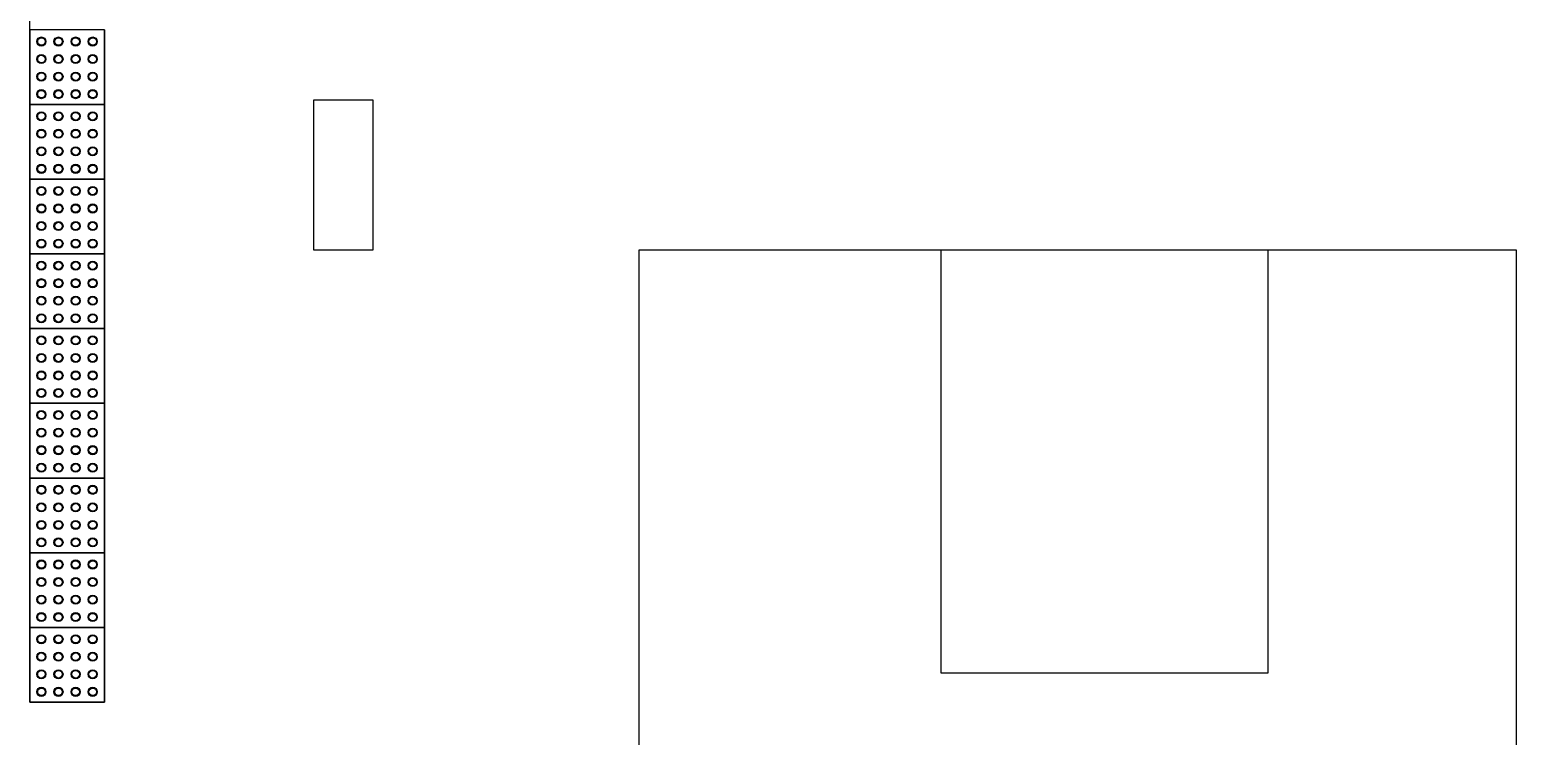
# Model space of a CAD drawing. Header units: metres. Extents: x 341 to 459, y 1341 to 1425.
# Drawn here: x 403.55 to 408.528, y 1371.717 to 1374.081 of the extents above; entities that cross this region are included whole.
import ezdxf

# ---------------------------------------------------------------- set-up
doc = ezdxf.new("R2010")
doc.units = ezdxf.units.M
for name, color, linetype in [('BASE DE CONCRETO', 251, 'Continuous'), ('Itens de detalhe', 7, 'Continuous'), ('Notas de texto-1', 7, 'Continuous')]:
    doc.layers.add(name, color=color, linetype=linetype)

# ---------------------------------------------------------------- blocks, each defined once
blk = doc.blocks.new('piso tatil')
at = {"layer": 'Itens de detalhe', "color": 252, "true_color": 0x939598}
for p, q in [((-108.2642, 24.4471), (-108.2642, 24.6971)), ((-108.2642, 24.4471), (-108.2642, 24.1971)), ((-108.2642, 24.1971), (-108.2642, 24.4471)), ((-108.0142, 24.4471), (-108.2642, 24.4471)), ((-108.0142, 24.1971), (-108.0142, 24.4471)), ((-108.0142, 24.4471), (-108.0142, 24.1971)), ((-108.2642, 24.1971), (-108.2642, 23.9471)), ((-108.2642, 23.9471), (-108.2642, 24.1971)), ((-108.2642, 24.1971), (-108.0142, 24.1971)), ((-108.0142, 24.1971), (-108.2642, 24.1971)), ((-108.0142, 23.9471), (-108.0142, 24.1971)), ((-108.0142, 24.1971), (-108.0142, 23.9471)), ((-108.2642, 23.9471), (-108.2642, 23.6971)), ((-108.2642, 23.6971), (-108.2642, 23.9471)), ((-108.2642, 23.9471), (-108.0142, 23.9471)), ((-108.0142, 23.9471), (-108.2642, 23.9471)), ((-108.0142, 23.6971), (-108.0142, 23.9471)), ((-108.0142, 23.9471), (-108.0142, 23.6971)), ((-108.2642, 23.6971), (-108.2642, 23.4471)), ((-108.2642, 23.4471), (-108.2642, 23.6971)), ((-108.2642, 23.6971), (-108.0142, 23.6971)), ((-108.0142, 23.6971), (-108.2642, 23.6971)), ((-108.0142, 23.4471), (-108.0142, 23.6971)), ((-108.0142, 23.6971), (-108.0142, 23.4471)), ((-108.2642, 23.4471), (-108.2642, 23.1971)), ((-108.2642, 23.1971), (-108.2642, 23.4471)), ((-108.2642, 23.4471), (-108.0142, 23.4471)), ((-108.0142, 23.4471), (-108.2642, 23.4471)), ((-108.0142, 23.1971), (-108.0142, 23.4471)), ((-108.0142, 23.4471), (-108.0142, 23.1971)), ((-108.2642, 23.1971), (-108.2642, 22.9471)), ((-108.2642, 22.9471), (-108.2642, 23.1971)), ((-108.2642, 23.1971), (-108.0142, 23.1971)), ((-108.0142, 23.1971), (-108.2642, 23.1971)), ((-108.0142, 22.9471), (-108.0142, 23.1971)), ((-108.0142, 23.1971), (-108.0142, 22.9471)), ((-108.2642, 22.9471), (-108.2642, 22.6971)), ((-108.2642, 22.6971), (-108.2642, 22.9471)), ((-108.2642, 22.9471), (-108.0142, 22.9471)), ((-108.0142, 22.9471), (-108.2642, 22.9471)), ((-108.0142, 22.6971), (-108.0142, 22.9471)), ((-108.0142, 22.9471), (-108.0142, 22.6971)), ((-108.2642, 22.6971), (-108.2642, 22.4471)), ((-108.2642, 22.4471), (-108.2642, 22.6971)), ((-108.2642, 22.6971), (-108.0142, 22.6971)), ((-108.0142, 22.6971), (-108.2642, 22.6971)), ((-108.0142, 22.4471), (-108.0142, 22.6971)), ((-108.0142, 22.6971), (-108.0142, 22.4471)), ((-108.2642, 22.4471), (-108.2642, 22.1971)), ((-108.2642, 22.1971), (-108.2642, 22.4471)), ((-108.2642, 22.4471), (-108.0142, 22.4471)), ((-108.0142, 22.4471), (-108.2642, 22.4471)), ((-108.0142, 22.1971), (-108.0142, 22.4471)), ((-108.0142, 22.4471), (-108.0142, 22.1971)), ((-108.2642, 22.1971), (-108.0142, 22.1971)), ((-108.0142, 22.1971), (-108.2642, 22.1971))]:
    blk.add_line(p, q, dxfattribs=at)
for centre, radius in [((-108.225, 24.4077), 0.0152), ((-108.225, 24.4077), 0.0126), ((-108.1679, 24.4077), 0.0152), ((-108.1679, 24.4077), 0.0126), ((-108.1104, 24.4077), 0.0152), ((-108.1104, 24.4077), 0.0126), ((-108.0534, 24.4077), 0.0152), ((-108.0534, 24.4077), 0.0126), ((-108.225, 24.349), 0.0152), ((-108.225, 24.349), 0.0126), ((-108.1679, 24.349), 0.0152), ((-108.1679, 24.349), 0.0126), ((-108.1104, 24.349), 0.0152), ((-108.1104, 24.349), 0.0126), ((-108.0534, 24.349), 0.0152), ((-108.0534, 24.349), 0.0126), ((-108.225, 24.2903), 0.0152), ((-108.225, 24.2903), 0.0126), ((-108.1679, 24.2903), 0.0152), ((-108.1679, 24.2903), 0.0126), ((-108.1104, 24.2903), 0.0152), ((-108.1104, 24.2903), 0.0126), ((-108.0534, 24.2903), 0.0152), ((-108.0534, 24.2903), 0.0126), ((-108.225, 24.2317), 0.0152), ((-108.225, 24.2317), 0.0126), ((-108.1679, 24.2317), 0.0152), ((-108.1679, 24.2317), 0.0126), ((-108.1104, 24.2317), 0.0152), ((-108.1104, 24.2317), 0.0126), ((-108.0534, 24.2317), 0.0152), ((-108.0534, 24.2317), 0.0126), ((-108.225, 24.1577), 0.0152), ((-108.225, 24.1577), 0.0126), ((-108.1679, 24.1577), 0.0152), ((-108.1679, 24.1577), 0.0126), ((-108.1104, 24.1577), 0.0152), ((-108.1104, 24.1577), 0.0126), ((-108.0534, 24.1577), 0.0152), ((-108.0534, 24.1577), 0.0126), ((-108.225, 24.099), 0.0152), ((-108.225, 24.099), 0.0126), ((-108.1679, 24.099), 0.0152), ((-108.1679, 24.099), 0.0126), ((-108.1104, 24.099), 0.0152), ((-108.1104, 24.099), 0.0126), ((-108.0534, 24.099), 0.0152), ((-108.0534, 24.099), 0.0126), ((-108.225, 24.0403), 0.0152), ((-108.225, 24.0403), 0.0126), ((-108.1679, 24.0403), 0.0152), ((-108.1679, 24.0403), 0.0126), ((-108.1104, 24.0403), 0.0152), ((-108.1104, 24.0403), 0.0126), ((-108.0534, 24.0403), 0.0152), ((-108.0534, 24.0403), 0.0126), ((-108.225, 23.9817), 0.0152), ((-108.225, 23.9817), 0.0126), ((-108.1679, 23.9817), 0.0152), ((-108.1679, 23.9817), 0.0126), ((-108.1104, 23.9817), 0.0152), ((-108.1104, 23.9817), 0.0126), ((-108.0534, 23.9817), 0.0152), ((-108.0534, 23.9817), 0.0126), ((-108.225, 23.9077), 0.0152), ((-108.225, 23.9077), 0.0126), ((-108.1679, 23.9077), 0.0152), ((-108.1679, 23.9077), 0.0126), ((-108.1104, 23.9077), 0.0152), ((-108.1104, 23.9077), 0.0126), ((-108.0534, 23.9077), 0.0152), ((-108.0534, 23.9077), 0.0126), ((-108.225, 23.849), 0.0152), ((-108.225, 23.849), 0.0126), ((-108.1679, 23.849), 0.0152), ((-108.1679, 23.849), 0.0126), ((-108.1104, 23.849), 0.0152), ((-108.1104, 23.849), 0.0126), ((-108.0534, 23.849), 0.0152), ((-108.0534, 23.849), 0.0126), ((-108.225, 23.7903), 0.0152), ((-108.225, 23.7903), 0.0126), ((-108.1679, 23.7903), 0.0152), ((-108.1679, 23.7903), 0.0126), ((-108.1104, 23.7903), 0.0152), ((-108.1104, 23.7903), 0.0126), ((-108.0534, 23.7903), 0.0152), ((-108.0534, 23.7903), 0.0126), ((-108.225, 23.7317), 0.0152), ((-108.1679, 23.7317), 0.0152), ((-108.1104, 23.7317), 0.0152), ((-108.0534, 23.7317), 0.0152), ((-108.225, 23.7317), 0.0126), ((-108.1679, 23.7317), 0.0126), ((-108.1104, 23.7317), 0.0126), ((-108.0534, 23.7317), 0.0126), ((-108.225, 23.6577), 0.0152), ((-108.225, 23.6577), 0.0126), ((-108.1679, 23.6577), 0.0152), ((-108.1679, 23.6577), 0.0126), ((-108.1104, 23.6577), 0.0152), ((-108.1104, 23.6577), 0.0126), ((-108.0534, 23.6577), 0.0152), ((-108.0534, 23.6577), 0.0126), ((-108.225, 23.599), 0.0152), ((-108.225, 23.599), 0.0126), ((-108.1679, 23.599), 0.0152), ((-108.1679, 23.599), 0.0126), ((-108.1104, 23.599), 0.0152), ((-108.1104, 23.599), 0.0126), ((-108.0534, 23.599), 0.0152), ((-108.0534, 23.599), 0.0126), ((-108.225, 23.5403), 0.0152), ((-108.225, 23.5403), 0.0126), ((-108.1679, 23.5403), 0.0152), ((-108.1679, 23.5403), 0.0126), ((-108.1104, 23.5403), 0.0152), ((-108.1104, 23.5403), 0.0126), ((-108.0534, 23.5403), 0.0152), ((-108.0534, 23.5403), 0.0126), ((-108.225, 23.4817), 0.0152), ((-108.1679, 23.4817), 0.0152), ((-108.1104, 23.4817), 0.0152), ((-108.0534, 23.4817), 0.0152), ((-108.225, 23.4817), 0.0126), ((-108.1679, 23.4817), 0.0126), ((-108.1104, 23.4817), 0.0126), ((-108.0534, 23.4817), 0.0126), ((-108.225, 23.4077), 0.0152), ((-108.225, 23.4077), 0.0126), ((-108.1679, 23.4077), 0.0152), ((-108.1679, 23.4077), 0.0126), ((-108.1104, 23.4077), 0.0152), ((-108.1104, 23.4077), 0.0126), ((-108.0534, 23.4077), 0.0152), ((-108.0534, 23.4077), 0.0126), ((-108.225, 23.349), 0.0152), ((-108.225, 23.349), 0.0126), ((-108.1679, 23.349), 0.0152), ((-108.1679, 23.349), 0.0126), ((-108.1104, 23.349), 0.0152), ((-108.1104, 23.349), 0.0126), ((-108.0534, 23.349), 0.0152), ((-108.0534, 23.349), 0.0126), ((-108.225, 23.2903), 0.0152), ((-108.225, 23.2903), 0.0126), ((-108.1679, 23.2903), 0.0152), ((-108.1679, 23.2903), 0.0126), ((-108.1104, 23.2903), 0.0152), ((-108.1104, 23.2903), 0.0126), ((-108.0534, 23.2903), 0.0152), ((-108.0534, 23.2903), 0.0126), ((-108.225, 23.2317), 0.0152), ((-108.225, 23.2317), 0.0126), ((-108.1679, 23.2317), 0.0152), ((-108.1679, 23.2317), 0.0126), ((-108.1104, 23.2317), 0.0152), ((-108.1104, 23.2317), 0.0126), ((-108.0534, 23.2317), 0.0152), ((-108.0534, 23.2317), 0.0126), ((-108.225, 23.1577), 0.0152), ((-108.225, 23.1577), 0.0126), ((-108.1679, 23.1577), 0.0152), ((-108.1679, 23.1577), 0.0126), ((-108.1104, 23.1577), 0.0152), ((-108.1104, 23.1577), 0.0126), ((-108.0534, 23.1577), 0.0152), ((-108.0534, 23.1577), 0.0126), ((-108.225, 23.099), 0.0152), ((-108.225, 23.099), 0.0126), ((-108.1679, 23.099), 0.0152), ((-108.1679, 23.099), 0.0126), ((-108.1104, 23.099), 0.0152), ((-108.1104, 23.099), 0.0126), ((-108.0534, 23.099), 0.0152), ((-108.0534, 23.099), 0.0126), ((-108.225, 23.0403), 0.0152), ((-108.225, 23.0403), 0.0126), ((-108.1679, 23.0403), 0.0152), ((-108.1679, 23.0403), 0.0126), ((-108.1104, 23.0403), 0.0152), ((-108.1104, 23.0403), 0.0126), ((-108.0534, 23.0403), 0.0152), ((-108.0534, 23.0403), 0.0126), ((-108.225, 22.9817), 0.0152), ((-108.225, 22.9817), 0.0126), ((-108.1679, 22.9817), 0.0152), ((-108.1679, 22.9817), 0.0126), ((-108.1104, 22.9817), 0.0152), ((-108.1104, 22.9817), 0.0126), ((-108.0534, 22.9817), 0.0152), ((-108.0534, 22.9817), 0.0126), ((-108.225, 22.9077), 0.0152), ((-108.225, 22.9077), 0.0126), ((-108.1679, 22.9077), 0.0152), ((-108.1679, 22.9077), 0.0126), ((-108.1104, 22.9077), 0.0152), ((-108.1104, 22.9077), 0.0126), ((-108.0534, 22.9077), 0.0152), ((-108.0534, 22.9077), 0.0126), ((-108.225, 22.849), 0.0152), ((-108.225, 22.849), 0.0126), ((-108.1679, 22.849), 0.0152), ((-108.1679, 22.849), 0.0126), ((-108.1104, 22.849), 0.0152), ((-108.1104, 22.849), 0.0126), ((-108.0534, 22.849), 0.0152), ((-108.0534, 22.849), 0.0126), ((-108.225, 22.7903), 0.0152), ((-108.225, 22.7903), 0.0126), ((-108.1679, 22.7903), 0.0152), ((-108.1679, 22.7903), 0.0126), ((-108.1104, 22.7903), 0.0152), ((-108.1104, 22.7903), 0.0126), ((-108.0534, 22.7903), 0.0152), ((-108.0534, 22.7903), 0.0126), ((-108.225, 22.7317), 0.0152), ((-108.225, 22.7317), 0.0126), ((-108.1679, 22.7317), 0.0152), ((-108.1679, 22.7317), 0.0126), ((-108.1104, 22.7317), 0.0152), ((-108.1104, 22.7317), 0.0126), ((-108.0534, 22.7317), 0.0152), ((-108.0534, 22.7317), 0.0126), ((-108.225, 22.6577), 0.0152), ((-108.225, 22.6577), 0.0126), ((-108.1679, 22.6577), 0.0152), ((-108.1679, 22.6577), 0.0126), ((-108.1104, 22.6577), 0.0152), ((-108.1104, 22.6577), 0.0126), ((-108.0534, 22.6577), 0.0152), ((-108.0534, 22.6577), 0.0126), ((-108.225, 22.599), 0.0152), ((-108.225, 22.599), 0.0126), ((-108.1679, 22.599), 0.0152), ((-108.1679, 22.599), 0.0126), ((-108.1104, 22.599), 0.0152), ((-108.1104, 22.599), 0.0126), ((-108.0534, 22.599), 0.0152), ((-108.0534, 22.599), 0.0126), ((-108.225, 22.5403), 0.0152), ((-108.225, 22.5403), 0.0126), ((-108.1679, 22.5403), 0.0152), ((-108.1679, 22.5403), 0.0126), ((-108.1104, 22.5403), 0.0152), ((-108.1104, 22.5403), 0.0126), ((-108.0534, 22.5403), 0.0152), ((-108.0534, 22.5403), 0.0126), ((-108.225, 22.4817), 0.0152), ((-108.225, 22.4817), 0.0126), ((-108.1679, 22.4817), 0.0152), ((-108.1679, 22.4817), 0.0126), ((-108.1104, 22.4817), 0.0152), ((-108.1104, 22.4817), 0.0126), ((-108.0534, 22.4817), 0.0152), ((-108.0534, 22.4817), 0.0126), ((-108.225, 22.4077), 0.0152), ((-108.225, 22.4077), 0.0126), ((-108.1679, 22.4077), 0.0152), ((-108.1679, 22.4077), 0.0126), ((-108.1104, 22.4077), 0.0152), ((-108.1104, 22.4077), 0.0126), ((-108.0534, 22.4077), 0.0152), ((-108.0534, 22.4077), 0.0126), ((-108.225, 22.349), 0.0152), ((-108.225, 22.349), 0.0126), ((-108.1679, 22.349), 0.0152), ((-108.1679, 22.349), 0.0126), ((-108.1104, 22.349), 0.0152), ((-108.1104, 22.349), 0.0126), ((-108.0534, 22.349), 0.0152), ((-108.0534, 22.349), 0.0126), ((-108.225, 22.2903), 0.0152), ((-108.225, 22.2903), 0.0126), ((-108.1679, 22.2903), 0.0152), ((-108.1679, 22.2903), 0.0126), ((-108.1104, 22.2903), 0.0152), ((-108.1104, 22.2903), 0.0126), ((-108.0534, 22.2903), 0.0152), ((-108.0534, 22.2903), 0.0126), ((-108.225, 22.2317), 0.0152), ((-108.225, 22.2317), 0.0126), ((-108.1679, 22.2317), 0.0152), ((-108.1679, 22.2317), 0.0126), ((-108.1104, 22.2317), 0.0152), ((-108.1104, 22.2317), 0.0126), ((-108.0534, 22.2317), 0.0152), ((-108.0534, 22.2317), 0.0126)]:
    blk.add_circle(centre, radius, dxfattribs=at)

msp = doc.modelspace()

# ---------------------------------------------------------------- linework, layer by layer
at = {"layer": 'BASE DE CONCRETO', "color": 252, "true_color": 0x939598}
for p, q in [((405.591, 1373.345), (408.5276, 1373.345)), ((405.591, 1366.3311), (405.591, 1373.345)), ((406.601, 1373.345), (406.601, 1371.9287)), ((407.6967, 1371.9287), (407.6967, 1373.345)), ((408.5276, 1373.345), (408.5276, 1366.3311)), ((406.601, 1371.9287), (407.6967, 1371.9287))]:
    msp.add_line(p, q, dxfattribs=at)
at = {"layer": 'Notas de texto-1', "color": 252, "true_color": 0x939598}
msp.add_lwpolyline([(404.6996, 1373.345), (404.6996, 1373.845), (404.4996, 1373.845), (404.4996, 1373.345)], close=True, dxfattribs=at)

# ---------------------------------------------------------------- block references
msp.add_blockref('piso tatil', (511.8138, 1349.634), dxfattribs=at)

doc.saveas('drawing.dxf')
